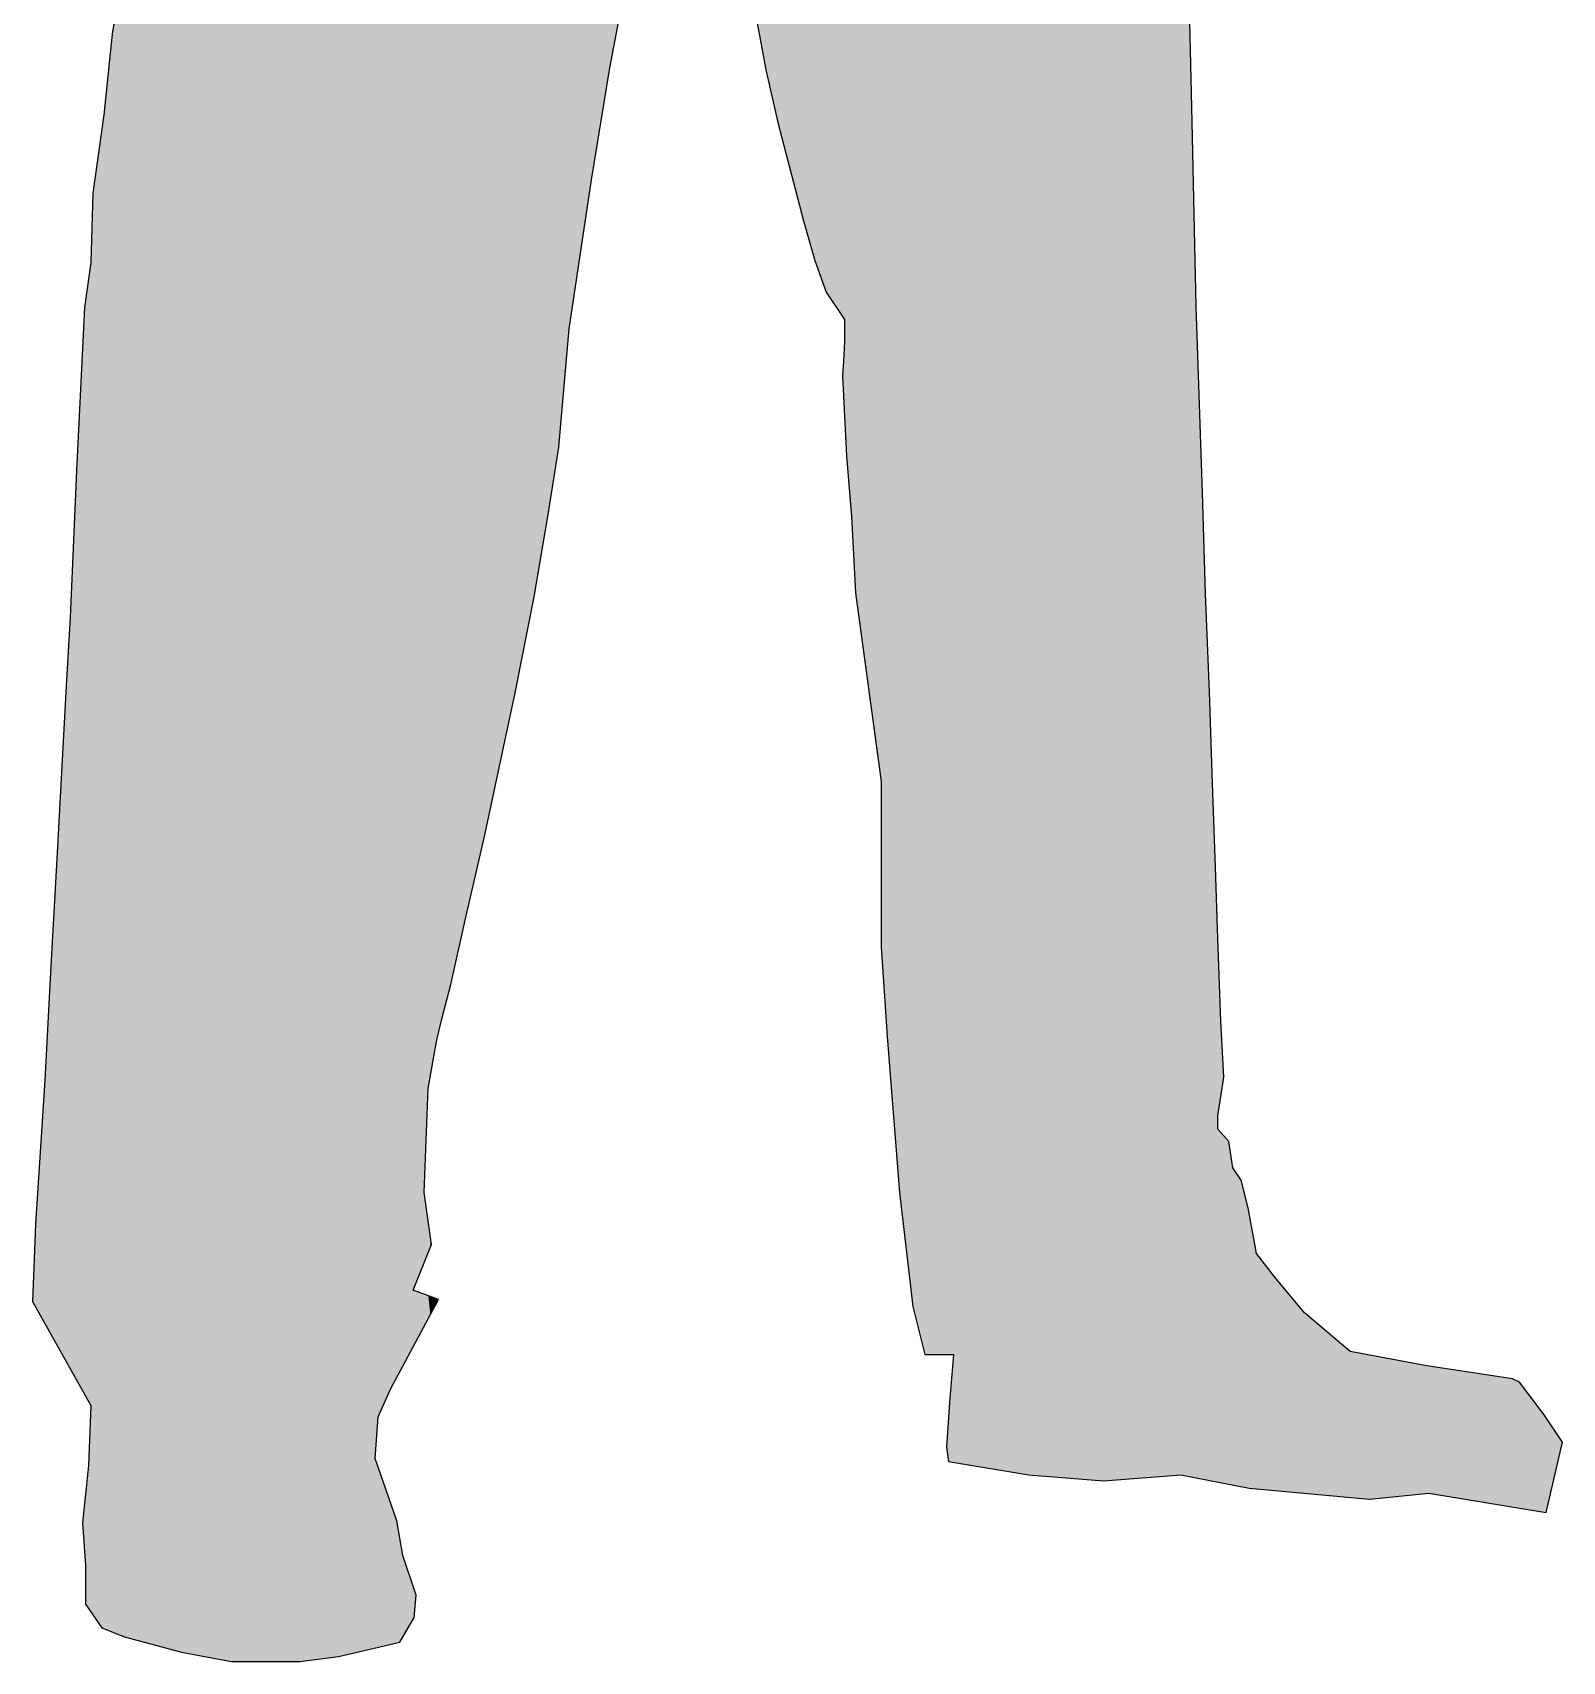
# Model space of a CAD drawing. Extents: x 123 to 191, y -49 to 136.
# Drawn here: x 132.7 to 190.8, y -49.3 to 12.6 of the extents above; entities that cross this region are included whole.
import ezdxf

# ---------------------------------------------------------------- set-up
doc = ezdxf.new("R2010")
doc.units = 0
doc.layers.get('0').update_dxf_attribs({"linetype": 'CONTINUOUS'})

# ---------------------------------------------------------------- blocks, each defined once
blk = doc.blocks.new('*U0')
for points in [[(153.878, 6.687), (153.878, 135.376), (153.92, 6.969)], [(153.92, 6.969), (153.878, 135.376), (153.92, 135.362)], [(153.92, 6.969), (153.92, 135.362), (154.618, 11.229)], [(154.618, 11.229), (153.92, 135.362), (154.618, 135.146)], [(154.618, 11.229), (154.618, 135.146), (154.812, 12.244)], [(154.812, 12.244), (154.618, 135.146), (154.812, 135.086)], [(154.812, 12.244), (154.812, 135.086), (154.966, 13.051)], [(151.286, -11.174), (151.017, 134.014), (151.286, 134.302)], [(151.751, -8.871), (151.286, 134.302), (151.751, 134.679)], [(151.286, -11.174), (151.286, 134.302), (151.751, -8.871)], [(151.907, -7.95), (151.751, 134.679), (151.907, 134.805)], [(151.751, -8.871), (151.751, 134.679), (151.907, -7.95)], [(151.907, -7.95), (151.907, 134.805), (152.294, -5.657)], [(152.294, -5.657), (151.907, 134.805), (152.294, 134.691)], [(152.294, -5.657), (152.294, 134.691), (152.565, -3.92)], [(152.565, -3.92), (152.294, 134.691), (152.565, 134.612)], [(152.565, -3.92), (152.565, 134.612), (152.681, -3.178)], [(152.681, -3.178), (152.565, 134.612), (152.681, 134.611)], [(152.681, -3.178), (152.681, 134.611), (153.018, 0.736)], [(153.018, 0.736), (152.681, 134.611), (153.018, 134.609)], [(153.068, 1.315), (153.018, 134.609), (153.068, 134.614)], [(153.018, 0.736), (153.018, 134.609), (153.068, 1.315)], [(153.625, 5.009), (153.068, 134.614), (153.625, 134.66)], [(153.068, 1.315), (153.068, 134.614), (153.625, 5.009)], [(153.844, 6.463), (153.625, 134.66), (153.844, 134.835)], [(153.625, 5.009), (153.625, 134.66), (153.844, 6.463)], [(153.878, 6.687), (153.844, 134.835), (153.878, 134.862)], [(153.844, 6.463), (153.844, 134.835), (153.878, 6.687)], [(149.583, -19.144), (149.157, 133.373), (149.583, 133.644)], [(149.854, -17.971), (149.583, 133.644), (149.854, 133.653)], [(149.583, -19.144), (149.583, 133.644), (149.854, -17.971)], [(150.706, -13.971), (149.854, 133.653), (150.706, 133.682)], [(149.854, -17.971), (149.854, 133.653), (150.706, -13.971)], [(151.017, -12.511), (150.706, 133.682), (151.017, 134.014)], [(150.706, -13.971), (150.706, 133.682), (151.017, -12.511)], [(151.017, -12.511), (151.017, 134.014), (151.286, -11.174)], [(149.119, -21.148), (148.865, 132.743), (149.119, 133.291)], [(149.157, -20.983), (149.119, 133.291), (149.157, 133.373)], [(149.119, -21.148), (149.119, 133.291), (149.157, -20.983)], [(149.157, -20.983), (149.157, 133.373), (149.583, -19.144)], [(148.865, -22.29), (148.865, 132.743), (149.119, -21.148)], [(148.577, -23.588), (148.228, 130.084), (148.577, 130.666)], [(148.865, -22.29), (148.577, 130.666), (148.865, 131.146)], [(148.577, -23.588), (148.577, 130.666), (148.865, -22.29)], [(148.228, -24.943), (148.112, 129.891), (148.228, 130.084)], [(148.228, -24.943), (148.228, 130.084), (148.577, -23.588)], [(148.112, -25.43), (148.072, 129.825), (148.112, 129.891)], [(148.072, -25.596), (148.072, 129.825), (148.112, -25.43)], [(148.112, -25.43), (148.112, 129.891), (148.228, -24.943)], [(148.034, -25.756), (147.907, 111.307), (148.034, 111.777)], [(148.072, -25.596), (148.034, 111.777), (148.072, 111.918)], [(148.034, -25.756), (148.034, 111.777), (148.072, -25.596)], [(147.802, -27.09), (147.725, 110.635), (147.802, 110.922)], [(147.841, -26.871), (147.802, 110.922), (147.841, 111.063)], [(147.802, -27.09), (147.802, 110.922), (147.841, -26.871)], [(147.907, -26.49), (147.841, 111.063), (147.907, 111.307)], [(147.841, -26.871), (147.841, 111.063), (147.907, -26.49)], [(147.907, -26.49), (147.907, 111.307), (148.034, -25.756)], [(147.587, -31.032), (147.569, 110.061), (147.587, 110.127)], [(147.725, -27.538), (147.587, 110.127), (147.725, 110.635)], [(147.587, -31.032), (147.587, 110.127), (147.725, -27.538)], [(147.725, -27.538), (147.725, 110.635), (147.802, -27.09)], [(147.453, -34.431), (147.338, 109.467), (147.453, 109.633)], [(147.569, -34.141), (147.453, 109.633), (147.569, 110.061)], [(147.453, -34.431), (147.453, 109.633), (147.569, -34.141)], [(147.569, -31.487), (147.569, 110.061), (147.587, -31.032)], [(146.948, -37.732), (146.757, 108.634), (146.948, 108.909)], [(147.144, -37.366), (146.948, 108.909), (147.144, 109.19)], [(146.948, -37.732), (146.948, 108.909), (147.144, -37.366)], [(147.182, -35.11), (147.144, 109.19), (147.182, 109.244)], [(147.144, -35.206), (147.144, 109.19), (147.182, -35.11)], [(147.26, -34.916), (147.182, 109.244), (147.26, 109.356)], [(147.182, -35.11), (147.182, 109.244), (147.26, -34.916)], [(147.338, -34.721), (147.26, 109.356), (147.338, 109.467)], [(147.26, -34.916), (147.26, 109.356), (147.338, -34.721)], [(147.338, -34.721), (147.338, 109.467), (147.453, -34.431)], [(146.524, -38.527), (146.292, 108.182), (146.524, 108.33)], [(146.562, -38.456), (146.524, 108.33), (146.562, 108.355)], [(146.524, -38.527), (146.524, 108.33), (146.562, -38.456)], [(146.629, -38.331), (146.562, 108.355), (146.629, 108.451)], [(146.562, -38.456), (146.562, 108.355), (146.629, -38.331)], [(146.64, -38.31), (146.629, 108.451), (146.64, 108.466)], [(146.629, -38.331), (146.629, 108.451), (146.64, -38.31)], [(146.679, -38.236), (146.64, 108.466), (146.679, 108.523)], [(146.64, -38.31), (146.64, 108.466), (146.679, -38.236)], [(146.757, -38.091), (146.679, 108.523), (146.757, 108.634)], [(146.679, -38.236), (146.679, 108.523), (146.757, -38.091)], [(146.757, -38.091), (146.757, 108.634), (146.948, -37.732)], [(145.71, -48.783), (145.169, 107.465), (145.71, 107.81)], [(145.827, -40.008), (145.71, 107.81), (145.827, 107.885)], [(145.71, -41.595), (145.71, 107.81), (145.827, -40.008)], [(145.943, -39.747), (145.827, 107.885), (145.943, 107.959)], [(145.827, -40.008), (145.827, 107.885), (145.943, -39.747)], [(146.098, -39.397), (145.943, 107.959), (146.098, 108.059)], [(145.943, -39.747), (145.943, 107.959), (146.098, -39.397)], [(146.175, -39.225), (146.098, 108.059), (146.175, 108.107)], [(146.098, -39.397), (146.098, 108.059), (146.175, -39.225)], [(146.292, -38.961), (146.175, 108.107), (146.292, 108.182)], [(146.175, -39.225), (146.175, 108.107), (146.292, -38.961)], [(146.292, -38.961), (146.292, 108.182), (146.524, -38.527)], [(160.273, 12.626), (160.273, 108.239), (160.426, 11.784)], [(160.426, 11.784), (160.273, 108.239), (160.426, 108.239)], [(160.426, 11.784), (160.426, 108.239), (160.43, 11.765)], [(160.43, 11.765), (160.426, 108.239), (160.43, 108.239)], [(160.43, 11.765), (160.43, 108.239), (160.542, 11.151)], [(160.542, 11.151), (160.43, 108.239), (160.542, 108.239)], [(160.542, 11.151), (160.542, 108.239), (160.582, 10.976)], [(160.582, 10.976), (160.542, 108.239), (160.582, 108.239)], [(160.582, 10.976), (160.582, 108.239), (161.007, 9.098)], [(161.007, 9.098), (160.582, 108.239), (161.007, 108.239)], [(161.007, 9.098), (161.007, 108.239), (161.047, 8.946)], [(161.047, 8.946), (161.007, 108.239), (161.047, 108.239)], [(161.047, 8.946), (161.047, 108.239), (161.201, 8.355)], [(161.201, 8.355), (161.047, 108.239), (161.201, 108.239)], [(161.201, 8.355), (161.201, 108.239), (161.318, 7.905)], [(161.318, 7.905), (161.201, 108.239), (161.318, 108.239)], [(161.318, 7.905), (161.318, 108.239), (161.396, 7.607)], [(161.396, 7.607), (161.318, 108.239), (161.396, 108.239)], [(161.396, 7.607), (161.396, 108.239), (161.512, 7.162)], [(161.512, 7.162), (161.396, 108.239), (161.512, 108.194)], [(161.512, 7.162), (161.512, 108.194), (161.743, 6.294)], [(161.743, 6.294), (161.512, 108.194), (161.743, 108.105)], [(161.743, 6.294), (161.743, 108.105), (161.976, 5.419)], [(161.976, 5.419), (161.743, 108.105), (161.976, 108.015)], [(161.976, 5.419), (161.976, 108.015), (162.286, 4.32)], [(162.286, 4.32), (161.976, 108.015), (162.286, 107.896)], [(162.286, 4.32), (162.286, 107.896), (162.402, 3.909)], [(162.402, 3.909), (162.286, 107.896), (162.402, 107.852)], [(162.402, 3.909), (162.402, 107.852), (162.441, 3.797)], [(162.441, 3.797), (162.402, 107.852), (162.441, 107.836)], [(162.441, 3.797), (162.441, 107.836), (162.557, 3.472)], [(162.557, 3.472), (162.441, 107.836), (162.557, 107.792)], [(162.557, 3.472), (162.557, 107.792), (162.711, 3.039)], [(162.711, 3.039), (162.557, 107.792), (162.711, 107.733)], [(162.711, 3.039), (162.711, 107.733), (162.828, 2.709)], [(162.828, 2.709), (162.711, 107.733), (162.828, 107.687)], [(162.828, 2.709), (162.828, 107.687), (162.867, 2.652)], [(162.867, 2.652), (162.828, 107.687), (162.867, 107.673)], [(162.867, 2.652), (162.867, 107.673), (162.905, 2.595)], [(162.905, 2.595), (162.867, 107.673), (162.905, 107.658)], [(162.905, 2.595), (162.905, 107.658), (162.944, 2.535)], [(162.944, 2.535), (162.905, 107.658), (162.944, 107.638)], [(144.317, -49.109), (143.116, 106.884), (144.317, 107.224)], [(145.169, -48.91), (144.317, 107.224), (145.169, 107.465)], [(144.317, -49.109), (144.317, 107.224), (145.169, -48.91)], [(145.169, -48.91), (145.169, 107.465), (145.71, -48.783)], [(162.944, 2.535), (162.944, 107.638), (163.176, 2.187)], [(163.176, 2.187), (162.944, 107.638), (163.176, 107.523)], [(163.176, 2.187), (163.176, 107.523), (163.331, 1.954)], [(163.331, 1.954), (163.176, 107.523), (163.331, 107.445)], [(163.331, 1.954), (163.331, 107.445), (163.447, 1.78)], [(163.447, 1.78), (163.331, 107.445), (163.447, 107.387)], [(163.447, 1.78), (163.447, 107.387), (163.487, 1.721)], [(163.487, 1.721), (163.447, 107.387), (163.487, 107.367)], [(163.487, 1.721), (163.487, 107.367), (163.525, 1.664)], [(163.525, 1.664), (163.487, 107.367), (163.525, 107.348)], [(163.525, -1.997), (163.525, 107.348), (163.563, -2.746)], [(163.563, -2.746), (163.525, 107.348), (163.563, 107.329)], [(163.563, -2.746), (163.563, 107.329), (163.603, -3.526)], [(163.603, -3.526), (163.563, 107.329), (163.603, 107.31)], [(163.603, -3.526), (163.603, 107.31), (163.641, -3.976)], [(163.641, -3.976), (163.603, 107.31), (163.641, 107.291)], [(163.641, -3.976), (163.641, 107.291), (163.796, -5.812)], [(163.796, -5.812), (163.641, 107.291), (163.796, 107.213)], [(163.796, -5.812), (163.796, 107.213), (163.834, -6.524)], [(163.834, -6.524), (163.796, 107.213), (163.834, 107.194)], [(163.834, -6.524), (163.834, 107.194), (163.952, -8.716)], [(163.952, -8.716), (163.834, 107.194), (163.952, 107.135)], [(163.952, -8.716), (163.952, 107.135), (164.068, -9.573)], [(164.068, -9.573), (163.952, 107.135), (164.068, 107.077)], [(164.068, -9.573), (164.068, 107.077), (164.145, -10.148)], [(164.145, -10.148), (164.068, 107.077), (164.145, 107.056)], [(164.145, -10.148), (164.145, 107.056), (164.221, -10.713)], [(164.221, -10.713), (164.145, 107.056), (164.221, 107.035)], [(164.221, -10.713), (164.221, 107.035), (164.261, -11.006)], [(164.261, -11.006), (164.221, 107.035), (164.261, 107.024)], [(142.845, -49.302), (141.644, 106.148), (142.845, 106.748)], [(143.116, -49.266), (142.845, 106.748), (143.116, 106.884)], [(142.845, -49.302), (142.845, 106.748), (143.116, -49.266)], [(143.116, -49.266), (143.116, 106.884), (144.317, -49.109)], [(164.261, -11.006), (164.261, 107.024), (164.339, -11.581)], [(164.339, -11.581), (164.261, 107.024), (164.339, 107.002)], [(164.339, -11.581), (164.339, 107.002), (164.764, -14.729)], [(164.764, -14.729), (164.339, 107.002), (164.764, 106.884)], [(164.764, -14.729), (164.764, 106.884), (164.804, -15.023)], [(164.804, -15.023), (164.764, 106.884), (164.804, 106.873)], [(164.804, -15.023), (164.804, 106.873), (164.842, -15.305)], [(164.842, -15.305), (164.804, 106.873), (164.842, 106.863)], [(164.842, -15.305), (164.842, 106.863), (164.92, -15.88)], [(164.92, -15.88), (164.842, 106.863), (164.92, 106.841)], [(164.92, -22.155), (164.92, 106.841), (165.073, -24.419)], [(165.073, -24.419), (164.92, 106.841), (165.073, 106.799)], [(165.073, -24.419), (165.073, 106.799), (165.151, -25.563)], [(165.151, -25.563), (165.073, 106.799), (165.151, 106.777)], [(165.151, -25.563), (165.151, 106.777), (165.616, -31.487)], [(165.616, -31.487), (165.151, 106.777), (165.616, 106.648)], [(165.616, -31.487), (165.616, 106.648), (165.771, -32.824)], [(165.771, -32.824), (165.616, 106.648), (165.771, 106.605)], [(165.771, -32.824), (165.771, 106.605), (165.887, -33.82)], [(165.887, -33.82), (165.771, 106.605), (165.887, 106.573)], [(165.887, -33.82), (165.887, 106.573), (166.043, -35.156)], [(166.043, -35.156), (165.887, 106.573), (166.043, 106.51)], [(166.043, -35.156), (166.043, 106.51), (166.12, -35.825)], [(166.12, -35.825), (166.043, 106.51), (166.12, 106.478)], [(166.12, -35.825), (166.12, 106.478), (166.236, -36.28)], [(166.236, -36.28), (166.12, 106.478), (166.236, 106.431)], [(166.236, -36.28), (166.236, 106.431), (166.43, -37.041)], [(166.43, -37.041), (166.236, 106.431), (166.43, 106.352)], [(141.644, -49.302), (140.251, 105.429), (141.644, 106.148)], [(141.644, -49.302), (141.644, 106.148), (142.845, -49.302)], [(166.43, -37.041), (166.43, 106.352), (166.546, -37.496)], [(166.546, -37.496), (166.43, 106.352), (166.546, 106.305)], [(166.546, -37.496), (166.546, 106.305), (166.584, -37.646)], [(166.584, -37.646), (166.546, 106.305), (166.584, 106.29)], [(166.584, -37.646), (166.584, 106.29), (166.662, -37.646)], [(166.662, -37.646), (166.584, 106.29), (166.662, 106.258)], [(166.662, -37.646), (166.662, 106.258), (166.739, -37.646)], [(166.739, -37.646), (166.662, 106.258), (166.739, 106.226)], [(166.739, -37.646), (166.739, 106.226), (166.933, -37.646)], [(166.933, -37.646), (166.739, 106.226), (166.933, 106.148)], [(166.933, -37.646), (166.933, 106.148), (167.398, -37.646)], [(167.398, -37.646), (166.933, 106.148), (167.398, 105.952)], [(167.398, -37.646), (167.398, 105.952), (167.475, -37.646)], [(167.475, -37.646), (167.398, 105.952), (167.475, 105.92)], [(167.475, -37.646), (167.475, 105.92), (167.514, -37.646)], [(167.514, -37.646), (167.475, 105.92), (167.514, 105.904)], [(167.514, -37.646), (167.514, 105.904), (167.669, -37.646)], [(167.669, -37.646), (167.514, 105.904), (167.669, 105.838)], [(167.669, -41.744), (167.669, 105.838), (168.87, -41.941)], [(168.87, -41.941), (167.669, 105.838), (168.87, 105.334)], [(140.251, -49.302), (139.243, 104.909), (140.251, 105.429)], [(140.251, -49.302), (140.251, 105.429), (141.644, -49.302)], [(168.87, -41.941), (168.87, 105.334), (169.76, -42.088)], [(169.76, -42.088), (168.87, 105.334), (169.76, 104.947)], [(139.243, -49.117), (139.165, 104.856), (139.243, 104.909)], [(139.165, -49.103), (139.165, 104.856), (139.243, -49.117)], [(139.243, -49.117), (139.243, 104.909), (140.251, -49.302)], [(169.76, -42.088), (169.76, 104.947), (170.534, -42.215)], [(170.534, -42.215), (169.76, 104.947), (170.534, 104.615)], [(170.534, -42.215), (170.534, 104.615), (171.658, -42.307)], [(171.658, -42.307), (170.534, 104.615), (171.658, 104.133)], [(171.658, -42.307), (171.658, 104.133), (172.084, -42.342)], [(172.084, -42.342), (171.658, 104.133), (172.084, 103.939)], [(172.084, -42.342), (172.084, 103.939), (173.246, -42.437)], [(173.246, -42.437), (172.084, 103.939), (173.246, 103.243)], [(173.246, -42.437), (173.246, 103.243), (173.361, -42.447)], [(173.361, -42.447), (173.246, 103.243), (173.361, 103.147)], [(173.361, -42.447), (173.361, 103.147), (174.369, -42.367)], [(174.369, -42.367), (173.361, 103.147), (174.369, 102.313)], [(174.369, -42.367), (174.369, 102.313), (174.911, -42.325)], [(174.911, -42.325), (174.369, 102.313), (174.911, 101.81)], [(174.911, -42.325), (174.911, 101.81), (175.646, -42.267)], [(175.646, -42.267), (174.911, 101.81), (175.646, 100.962)], [(139.165, -49.103), (139.127, 43.448), (139.165, 46.042)], [(139.127, -49.096), (138.74, 42.054), (139.127, 43.448)], [(139.127, -49.096), (139.127, 43.448), (139.165, -49.103)], [(138.547, -48.989), (138.391, 41.17), (138.547, 41.563)], [(138.74, -49.024), (138.547, 41.563), (138.74, 42.054)], [(138.547, -48.989), (138.547, 41.563), (138.74, -49.024)], [(138.74, -49.024), (138.74, 42.054), (139.127, -49.096)], [(138.353, -48.953), (138.159, 40.583), (138.353, 41.073)], [(138.391, -48.96), (138.353, 41.073), (138.391, 41.17)], [(138.353, -48.953), (138.353, 41.073), (138.391, -48.96)], [(138.391, -48.96), (138.391, 41.17), (138.547, -48.989)], [(138.159, -48.901), (137.695, 39.286), (138.159, 40.583)], [(138.159, -48.901), (138.159, 40.583), (138.353, -48.953)], [(137.695, -48.777), (137.695, 39.286), (138.159, -48.901)], [(137.695, -48.777), (137.617, 24.594), (137.695, 25.093)], [(137.617, -48.756), (137.539, 24.095), (137.617, 24.594)], [(137.617, -48.756), (137.617, 24.594), (137.695, -48.777)], [(137.539, -48.735), (137.423, 23.352), (137.539, 24.095)], [(137.539, -48.735), (137.539, 24.095), (137.617, -48.756)], [(137.423, -48.704), (137.346, 22.853), (137.423, 23.352)], [(137.423, -48.704), (137.423, 23.352), (137.539, -48.735)], [(137.346, -48.683), (136.687, 18.625), (137.346, 22.853)], [(137.346, -48.683), (137.346, 22.853), (137.423, -48.704)], [(136.687, -48.507), (136.571, 17.893), (136.687, 18.625)], [(136.687, -48.507), (136.687, 18.625), (137.346, -48.683)], [(175.646, -42.267), (175.646, 18.974), (175.763, -42.258)], [(175.763, -42.258), (175.646, 18.974), (175.763, 18.751)], [(175.763, -42.258), (175.763, 18.751), (175.917, -42.246)], [(175.917, -42.246), (175.763, 18.751), (175.917, 18.458)], [(175.917, -42.246), (175.917, 18.458), (175.995, -42.239)], [(175.995, -42.239), (175.917, 18.458), (175.995, 18.31)], [(175.995, -42.239), (175.995, 18.31), (176.266, -42.218)], [(176.266, -42.218), (175.995, 18.31), (176.266, 17.793)], [(136.571, -48.476), (136.184, 15.445), (136.571, 17.893)], [(136.571, -48.476), (136.571, 17.893), (136.687, -48.507)], [(176.266, -42.218), (176.266, 17.793), (176.304, -42.215)], [(176.304, -42.215), (176.266, 17.793), (176.304, 17.72)], [(176.304, -42.215), (176.304, 17.72), (176.46, -42.245)], [(176.46, -42.245), (176.304, 17.72), (176.46, 17.424)], [(176.46, -42.245), (176.46, 17.424), (176.576, -42.268)], [(176.576, -42.268), (176.46, 17.424), (176.576, 15.604)], [(176.576, -42.268), (176.576, 15.604), (176.615, -42.275)], [(176.615, -42.275), (176.576, 15.604), (176.615, 14.094)], [(136.184, -48.372), (135.719, 12.506), (136.184, 15.445)], [(136.184, -48.372), (136.184, 15.445), (136.571, -48.476)], [(176.615, -42.275), (176.615, 14.094), (176.731, -42.298)], [(176.731, -42.298), (176.615, 14.094), (176.731, 9.176)], [(135.719, -48.182), (135.68, 12.116), (135.719, 12.506)], [(135.719, -48.182), (135.719, 12.506), (136.184, -48.372)], [(135.68, -48.166), (135.408, 9.447), (135.68, 12.116)], [(135.68, -48.166), (135.68, 12.116), (135.719, -48.182)], [(135.408, -48.055), (135.332, 8.913), (135.408, 9.447)], [(135.408, -48.055), (135.408, 9.447), (135.68, -48.166)], [(135.332, -48.023), (134.983, 6.464), (135.332, 8.913)], [(135.332, -48.023), (135.332, 8.913), (135.408, -48.055)], [(176.731, -42.298), (176.731, 9.176), (176.887, -42.328)], [(176.887, -42.328), (176.731, 9.176), (176.887, 2.166)], [(134.983, -47.519), (134.906, 3.832), (134.983, 6.464)], [(134.983, -47.519), (134.983, 6.464), (135.332, -48.023)], [(134.906, -39.581), (134.828, 3.261), (134.906, 3.832)], [(134.906, -47.407), (134.906, 3.832), (134.983, -47.519)], [(134.828, -39.442), (134.712, 2.409), (134.828, 3.261)], [(134.828, -39.442), (134.828, 3.261), (134.906, -39.581)], [(134.674, -39.167), (134.596, 0.579), (134.674, 2.128)], [(134.712, -39.235), (134.674, 2.128), (134.712, 2.409)], [(134.674, -39.167), (134.674, 2.128), (134.712, -39.235)], [(134.712, -39.235), (134.712, 2.409), (134.828, -39.442)], [(176.887, -42.328), (176.887, 2.166), (176.925, -42.335)], [(176.925, -42.335), (176.887, 2.166), (176.925, 1.001)], [(163.525, -1.997), (163.487, 0.075), (163.525, 0.83)], [(176.925, -42.335), (176.925, 1.001), (176.963, -42.343)], [(176.963, -42.343), (176.925, 1.001), (176.963, -0.165)], [(134.596, -39.028), (134.48, -1.73), (134.596, 0.579)], [(134.596, -39.028), (134.596, 0.579), (134.674, -39.167)], [(163.487, -1.247), (163.447, -0.467), (163.487, 0.075)], [(163.487, -1.247), (163.487, 0.075), (163.525, -1.997)], [(176.963, -42.343), (176.963, -0.165), (177.041, -42.358)], [(177.041, -42.358), (176.963, -0.165), (177.041, -2.543)], [(134.48, -38.82), (134.363, -4.069), (134.48, -1.73)], [(134.48, -38.82), (134.48, -1.73), (134.596, -39.028)], [(177.041, -42.358), (177.041, -2.543), (177.08, -42.365)], [(177.08, -42.365), (177.041, -2.543), (177.08, -3.755)], [(134.363, -38.61), (134.131, -9.645), (134.363, -4.069)], [(134.363, -38.61), (134.363, -4.069), (134.48, -38.82)], [(177.08, -42.365), (177.08, -3.755), (177.118, -42.373)], [(177.118, -42.373), (177.08, -3.755), (177.118, -4.921)], [(177.118, -42.373), (177.118, -4.921), (177.196, -42.388)], [(177.196, -42.388), (177.118, -4.921), (177.196, -7.494)], [(177.196, -42.388), (177.196, -7.494), (177.234, -42.395)], [(177.234, -42.395), (177.196, -7.494), (177.234, -8.755)], [(177.234, -42.395), (177.234, -8.755), (177.39, -42.425)], [(177.39, -42.425), (177.234, -8.755), (177.39, -12.472)], [(134.131, -38.196), (133.976, -12.241), (134.131, -9.645)], [(134.131, -38.196), (134.131, -9.645), (134.363, -38.61)], [(133.976, -37.917), (133.666, -17.895), (133.976, -12.241)], [(133.976, -37.917), (133.976, -12.241), (134.131, -38.196)], [(177.39, -42.425), (177.39, -12.472), (177.505, -42.448)], [(177.505, -42.448), (177.39, -12.472), (177.505, -15.958)], [(177.505, -42.448), (177.505, -15.958), (177.621, -42.47)], [(177.621, -42.47), (177.505, -15.958), (177.621, -19.134)], [(133.666, -37.363), (133.628, -18.592), (133.666, -17.895)], [(133.666, -37.363), (133.666, -17.895), (133.976, -37.917)], [(133.628, -37.295), (133.395, -22.89), (133.628, -18.592)], [(133.628, -37.295), (133.628, -18.592), (133.666, -37.363)], [(177.621, -42.47), (177.621, -19.134), (177.661, -42.478)], [(177.661, -42.478), (177.621, -19.134), (177.661, -20.516)], [(177.661, -42.478), (177.661, -20.516), (177.699, -42.485)], [(177.699, -42.485), (177.661, -20.516), (177.699, -21.844)], [(177.699, -28.584), (177.699, -21.844), (177.815, -27.852)], [(177.815, -27.852), (177.699, -21.844), (177.815, -24.981)], [(133.395, -36.878), (133.163, -27.227), (133.395, -22.89)], [(133.395, -36.878), (133.395, -22.89), (133.628, -37.295)], [(177.815, -27.852), (177.815, -24.981), (177.932, -27.111)], [(133.163, -36.463), (132.814, -32.688), (133.163, -27.227)], [(133.163, -36.463), (133.163, -27.227), (133.395, -36.878)], [(177.699, -42.485), (177.699, -29.087), (177.815, -42.508)], [(177.815, -42.508), (177.699, -29.087), (177.815, -29.213)], [(177.815, -42.508), (177.815, -29.213), (177.932, -42.531)], [(177.932, -42.531), (177.815, -29.213), (177.932, -29.341)], [(177.932, -42.531), (177.932, -29.341), (178.086, -42.56)], [(178.086, -42.56), (177.932, -29.341), (178.086, -29.508)], [(178.086, -42.56), (178.086, -29.508), (178.126, -42.568)], [(178.126, -42.568), (178.086, -29.508), (178.126, -29.551)], [(178.126, -42.568), (178.126, -29.551), (178.28, -42.598)], [(178.28, -42.598), (178.126, -29.551), (178.28, -30.557)], [(178.28, -42.598), (178.28, -30.557), (178.396, -42.62)], [(178.396, -42.62), (178.28, -30.557), (178.396, -30.73)], [(178.396, -42.62), (178.396, -30.73), (178.435, -42.628)], [(178.435, -42.628), (178.396, -30.73), (178.435, -30.79)], [(178.435, -42.628), (178.435, -30.79), (178.591, -42.658)], [(178.591, -42.658), (178.435, -30.79), (178.591, -31.022)], [(147.569, -34.141), (147.569, -31.487), (147.587, -34.096)], [(147.587, -34.096), (147.569, -31.487), (147.587, -31.617)], [(178.591, -42.658), (178.591, -31.022), (178.86, -42.71)], [(178.86, -42.71), (178.591, -31.022), (178.86, -32.068)], [(147.587, -34.096), (147.587, -31.617), (147.725, -33.752)], [(147.725, -33.752), (147.587, -31.617), (147.725, -32.619)], [(178.86, -42.71), (178.86, -32.068), (178.9, -42.718)], [(178.9, -42.718), (178.86, -32.068), (178.9, -32.29)], [(132.814, -35.838), (132.699, -35.631), (132.814, -32.688)], [(132.814, -35.838), (132.814, -32.688), (133.163, -36.463)], [(147.725, -33.752), (147.725, -32.619), (147.802, -33.558)], [(147.802, -33.558), (147.725, -32.619), (147.802, -33.185)], [(178.9, -42.718), (178.9, -32.29), (179.171, -42.743)], [(179.171, -42.743), (178.9, -32.29), (179.171, -33.811)], [(147.802, -33.558), (147.802, -33.185), (147.841, -33.462)], [(179.171, -42.743), (179.171, -33.811), (179.519, -42.776)], [(179.519, -42.776), (179.171, -33.811), (179.519, -34.255)], [(179.519, -42.776), (179.519, -34.255), (179.79, -42.801)], [(179.79, -42.801), (179.519, -34.255), (179.79, -34.602)], [(179.79, -42.801), (179.79, -34.602), (179.868, -42.808)], [(179.868, -42.808), (179.79, -34.602), (179.868, -34.701)], [(147.144, -37.366), (147.144, -35.206), (147.182, -37.294)], [(147.182, -37.294), (147.144, -35.206), (147.182, -35.219)], [(147.182, -37.294), (147.182, -35.219), (147.26, -37.149)], [(147.26, -37.149), (147.182, -35.219), (147.26, -35.247)], [(147.26, -37.149), (147.26, -35.247), (147.338, -37.003)], [(147.338, -37.003), (147.26, -35.247), (147.338, -35.275)], [(179.868, -42.808), (179.868, -34.701), (179.906, -42.812)], [(179.906, -42.812), (179.868, -34.701), (179.906, -34.747)], [(179.906, -42.812), (179.906, -34.747), (180.526, -42.87)], [(180.526, -42.87), (179.906, -34.747), (180.526, -35.496)], [(147.338, -37.003), (147.338, -35.275), (147.453, -36.786)], [(147.453, -36.786), (147.338, -35.275), (147.453, -35.317)], [(147.453, -36.786), (147.453, -35.317), (147.569, -36.569)], [(147.569, -36.569), (147.453, -35.317), (147.569, -35.358)], [(147.569, -36.569), (147.569, -35.358), (147.587, -36.536)], [(147.587, -36.536), (147.569, -35.358), (147.587, -35.365)], [(147.587, -36.536), (147.587, -35.365), (147.725, -36.278)], [(147.725, -36.278), (147.587, -35.365), (147.725, -35.414)], [(147.725, -36.278), (147.725, -35.414), (147.802, -36.133)], [(147.802, -36.133), (147.725, -35.414), (147.802, -35.442)], [(147.802, -36.133), (147.802, -35.442), (147.841, -36.061)], [(147.841, -36.061), (147.802, -35.442), (147.841, -35.456)], [(147.841, -36.061), (147.841, -35.456), (147.907, -35.938)], [(147.907, -35.938), (147.841, -35.456), (147.907, -35.48)], [(147.907, -35.938), (147.907, -35.48), (148.034, -35.699)], [(148.034, -35.699), (147.907, -35.48), (148.034, -35.525)], [(148.034, -35.699), (148.034, -35.525), (148.072, -35.627)], [(148.072, -35.627), (148.034, -35.525), (148.072, -35.539)], [(148.072, -35.627), (148.072, -35.539), (148.112, -35.553)], [(180.526, -42.87), (180.526, -35.496), (180.72, -42.888)], [(180.72, -42.888), (180.526, -35.496), (180.72, -35.73)], [(180.72, -42.888), (180.72, -35.73), (180.991, -42.913)], [(180.991, -42.913), (180.72, -35.73), (180.991, -36.058)], [(180.991, -42.913), (180.991, -36.058), (181.416, -42.953)], [(181.416, -42.953), (180.991, -36.058), (181.416, -36.417)], [(181.416, -42.953), (181.416, -36.417), (181.456, -42.957)], [(181.456, -42.957), (181.416, -36.417), (181.456, -36.45)], [(181.456, -42.957), (181.456, -36.45), (181.765, -42.986)], [(181.765, -42.986), (181.456, -36.45), (181.765, -36.711)], [(181.765, -42.986), (181.765, -36.711), (182.308, -43.036)], [(182.308, -43.036), (181.765, -36.711), (182.308, -37.17)], [(167.669, -41.744), (167.514, -39.466), (167.669, -37.646)], [(182.308, -43.036), (182.308, -37.17), (182.733, -43.076)], [(182.733, -43.076), (182.308, -37.17), (182.733, -37.529)], [(182.733, -43.076), (182.733, -37.529), (182.85, -43.087)], [(182.85, -43.087), (182.733, -37.529), (182.85, -37.55)], [(182.85, -43.087), (182.85, -37.55), (183.044, -43.105)], [(183.044, -43.105), (182.85, -37.55), (183.044, -37.587)], [(183.044, -43.105), (183.044, -37.587), (183.198, -43.119)], [(183.198, -43.119), (183.044, -37.587), (183.198, -37.615)], [(183.198, -43.119), (183.198, -37.615), (183.353, -43.134)], [(183.353, -43.134), (183.198, -37.615), (183.353, -37.644)], [(183.353, -43.134), (183.353, -37.644), (183.392, -43.138)], [(183.392, -43.138), (183.353, -37.644), (183.392, -37.651)], [(183.392, -43.138), (183.392, -37.651), (183.431, -43.141)], [(183.431, -43.141), (183.392, -37.651), (183.431, -37.659)], [(183.431, -43.141), (183.431, -37.659), (183.469, -43.145)], [(183.469, -43.145), (183.431, -37.659), (183.469, -37.666)], [(183.469, -43.145), (183.469, -37.666), (183.896, -43.101)], [(183.896, -43.101), (183.469, -37.666), (183.896, -37.746)], [(183.896, -43.101), (183.896, -37.746), (183.934, -43.097)], [(183.934, -43.097), (183.896, -37.746), (183.934, -37.753)], [(183.934, -43.097), (183.934, -37.753), (184.012, -43.088)], [(184.012, -43.088), (183.934, -37.753), (184.012, -37.767)], [(184.012, -43.088), (184.012, -37.767), (184.09, -43.08)], [(184.09, -43.08), (184.012, -37.767), (184.09, -37.782)], [(184.09, -43.08), (184.09, -37.782), (184.205, -43.068)], [(184.205, -43.068), (184.09, -37.782), (184.205, -37.804)], [(184.205, -43.068), (184.205, -37.804), (184.321, -43.056)], [(184.321, -43.056), (184.205, -37.804), (184.321, -37.825)], [(184.321, -43.056), (184.321, -37.825), (184.477, -43.04)], [(184.477, -43.04), (184.321, -37.825), (184.477, -37.854)], [(184.477, -43.04), (184.477, -37.854), (184.593, -43.028)], [(184.593, -43.028), (184.477, -37.854), (184.593, -37.876)], [(184.593, -43.028), (184.593, -37.876), (184.708, -43.016)], [(184.708, -43.016), (184.593, -37.876), (184.708, -37.897)], [(184.708, -43.016), (184.708, -37.897), (184.98, -42.988)], [(184.98, -42.988), (184.708, -37.897), (184.98, -37.948)], [(184.98, -42.988), (184.98, -37.948), (185.095, -42.976)], [(185.095, -42.976), (184.98, -37.948), (185.095, -37.97)], [(185.095, -42.976), (185.095, -37.97), (185.638, -42.92)], [(185.638, -42.92), (185.095, -37.97), (185.638, -38.071)], [(185.638, -42.92), (185.638, -38.071), (185.716, -42.912)], [(185.716, -42.912), (185.638, -38.071), (185.716, -38.083)], [(185.716, -42.912), (185.716, -38.083), (188.892, -43.437)], [(188.892, -43.437), (185.716, -38.083), (188.892, -38.574)], [(188.892, -43.437), (188.892, -38.574), (189.162, -43.481)], [(189.162, -43.481), (188.892, -38.574), (189.162, -38.691)], [(189.162, -43.481), (189.162, -38.691), (190.091, -43.635)], [(190.091, -43.635), (189.162, -38.691), (190.091, -39.93)], [(134.906, -47.407), (134.828, -41.866), (134.906, -39.581)], [(167.514, -41.718), (167.475, -40.026), (167.514, -39.466)], [(167.514, -41.718), (167.514, -39.466), (167.669, -41.744)], [(167.475, -41.712), (167.398, -41.17), (167.475, -40.026)], [(167.475, -41.712), (167.475, -40.026), (167.514, -41.718)], [(190.091, -43.635), (190.091, -39.93), (190.169, -43.648)], [(190.169, -43.648), (190.091, -39.93), (190.169, -40.047)], [(190.169, -43.648), (190.169, -40.047), (190.789, -40.976)], [(134.828, -47.294), (134.712, -42.95), (134.828, -41.866)], [(134.828, -47.294), (134.828, -41.866), (134.906, -47.407)], [(145.71, -48.783), (145.71, -41.595), (145.827, -48.756)], [(145.827, -48.756), (145.71, -41.595), (145.827, -41.935)], [(145.827, -48.756), (145.827, -41.935), (145.943, -48.729)], [(145.943, -48.729), (145.827, -41.935), (145.943, -42.272)], [(145.943, -48.729), (145.943, -42.272), (146.098, -48.692)], [(146.098, -48.692), (145.943, -42.272), (146.098, -42.723)], [(134.674, -45.126), (134.596, -44.035), (134.674, -43.307)], [(134.712, -45.661), (134.674, -43.307), (134.712, -42.95)], [(134.674, -45.126), (134.674, -43.307), (134.712, -45.661)], [(134.712, -47.127), (134.712, -42.95), (134.828, -47.294)], [(146.098, -48.692), (146.098, -42.723), (146.175, -48.675)], [(146.175, -48.675), (146.098, -42.723), (146.175, -42.944)], [(146.175, -48.675), (146.175, -42.944), (146.292, -48.647)], [(146.292, -48.647), (146.175, -42.944), (146.292, -43.285)], [(146.292, -48.647), (146.292, -43.285), (146.524, -48.593)], [(146.524, -48.593), (146.292, -43.285), (146.524, -43.957)], [(146.524, -48.593), (146.524, -43.957), (146.562, -48.584)], [(146.562, -48.584), (146.524, -43.957), (146.562, -44.172)], [(146.562, -48.584), (146.562, -44.172), (146.629, -48.569)], [(146.629, -48.569), (146.562, -44.172), (146.629, -44.55)], [(146.629, -48.569), (146.629, -44.55), (146.64, -48.566)], [(146.64, -48.566), (146.629, -44.55), (146.64, -44.611)], [(146.64, -48.566), (146.64, -44.611), (146.679, -48.498)], [(146.679, -48.498), (146.64, -44.611), (146.679, -44.835)], [(146.679, -48.498), (146.679, -44.835), (146.757, -48.365)], [(146.757, -48.365), (146.679, -44.835), (146.757, -45.274)], [(146.757, -48.365), (146.757, -45.274), (146.948, -48.037)], [(146.948, -48.037), (146.757, -45.274), (146.948, -45.848)], [(146.948, -48.037), (146.948, -45.848), (147.144, -47.702)], [(147.144, -47.702), (146.948, -45.848), (147.144, -46.436)], [(147.144, -47.702), (147.144, -46.436), (147.182, -47.636)], [(147.182, -47.636), (147.144, -46.436), (147.182, -46.551)], [(147.182, -47.636), (147.182, -46.551), (147.26, -46.784)]]:
    blk.add_solid(points)

msp = doc.modelspace()

# ---------------------------------------------------------------- linework, layer by layer
for points in [[(136.687, 18.625), (135.719, 12.506), (135.408, 9.447), (134.983, 6.464), (134.906, 3.832), (134.674, 2.128), (134.363, -4.069), (134.131, -9.645), (133.976, -12.241), (133.628, -18.592), (133.395, -22.89), (133.163, -27.227), (132.814, -32.688), (132.699, -35.631), (134.906, -39.581), (134.828, -41.866), (134.596, -44.035), (134.712, -45.661), (134.712, -47.127), (135.332, -48.023), (136.184, -48.372), (138.353, -48.953), (140.251, -49.302), (142.845, -49.302), (144.317, -49.109), (146.64, -48.566), (147.182, -47.636), (147.26, -46.784), (146.757, -45.274), (146.524, -43.957), (145.71, -41.595), (145.827, -40.008), (146.292, -38.961), (148.112, -35.553), (147.144, -35.206), (147.841, -33.462), (147.569, -31.487), (147.725, -27.538), (148.034, -25.756), (148.228, -24.943), (148.577, -23.588), (149.119, -21.148), (149.854, -17.971), (151.017, -12.511), (151.751, -8.871), (152.294, -5.657), (152.681, -3.178), (153.068, 1.315), (153.92, 6.969), (154.618, 11.229), (155.43, 15.489)], [(160.117, 13.475), (160.542, 11.151), (161.007, 9.098), (161.512, 7.162), (161.976, 5.419), (162.402, 3.909), (162.828, 2.709), (163.525, 1.664), (163.525, 0.83), (163.487, 0.075), (163.447, -0.467), (163.603, -3.526), (163.796, -5.812), (163.952, -8.716), (164.92, -15.88), (164.92, -22.155), (165.151, -25.563), (165.616, -31.487), (166.12, -35.825), (166.584, -37.646), (167.669, -37.646), (167.514, -39.466), (167.398, -41.17), (167.475, -41.712), (170.534, -42.215), (173.361, -42.447), (176.304, -42.215), (178.9, -42.718), (183.469, -43.145), (185.716, -42.912), (190.169, -43.648), (190.789, -40.976), (190.091, -39.93), (189.162, -38.691), (188.892, -38.574), (185.638, -38.071), (182.733, -37.529), (180.991, -36.058), (179.868, -34.701), (179.171, -33.811), (178.86, -32.068), (178.591, -31.022), (178.28, -30.557), (178.126, -29.551), (177.699, -29.087), (177.699, -28.584), (177.932, -27.111), (177.815, -24.981), (177.699, -21.844), (177.621, -19.134), (177.505, -15.958), (177.39, -12.472), (177.234, -8.755), (177.118, -4.921), (176.887, 2.166), (176.731, 9.176), (176.615, 14.094)]]:
    msp.add_lwpolyline(points)

# ---------------------------------------------------------------- block references
msp.add_blockref('*U0', (0, 0))

doc.saveas('drawing.dxf')
